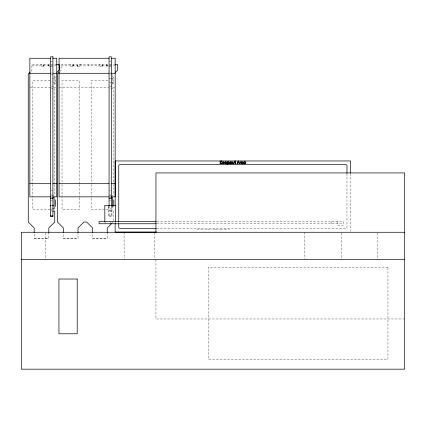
<?xml version="1.0" encoding="UTF-8"?>
<svg xmlns="http://www.w3.org/2000/svg" width="426" height="426" viewBox="0 0 426 426"><rect width="100%" height="100%" fill="white"/><g stroke="black" fill="none" stroke-linecap="round" stroke-linejoin="round"><path stroke-width="0.32" stroke-dasharray="2.13 1.6" d="M43.953 65.865L43.953 64.63L43.681 66.6L40.789 65.865M73.165 65.865L73.165 64.63L72.894 66.6L70.002 65.865M102.378 65.865L102.378 64.63L102.107 66.6L99.215 65.865M43.681 66.6L43.963 65.407L40.789 64.63M72.894 66.6L73.176 65.407L70.002 64.63M102.107 66.6L102.389 65.407L99.215 64.63M30.991 71.206L31.907 70.295L31.907 64.63L56.046 64.63M59.746 71.664L61.115 70.295L61.115 64.63L109.29 64.63M112.246 222.942L113.156 222.031M48.335 65.865L48.335 64.63L48.607 66.6L50.343 66.163M77.82 66.6L80.711 65.865L80.77 64.63L77.537 65.407L77.82 66.6L77.548 64.63L77.548 65.865M106.761 65.865L106.761 64.63L107.032 66.6L108.188 66.307M50.231 64.944L48.324 65.407L48.607 66.6M108.018 65.098L106.75 65.407L107.032 66.6M50.651 61.754L52.345 61.754M109.077 61.754L110.765 61.754M109.817 64.63L114.466 64.63M31.907 65.865L59.294 65.865M61.115 65.865L109.29 65.865M109.817 65.865L117.714 65.865M50.651 66.328L52.345 66.328M109.077 66.328L110.765 66.328M54.145 77.074L55.327 77.074L55.327 83.725L54.145 83.725M112.57 77.074L113.747 77.074L113.747 83.725L112.57 83.725M109.077 78.118L110.765 78.118M52.909 78.357L55.327 78.357M111.33 78.357L113.747 78.357M50.151 80.471L32.813 80.471L32.813 183.862M107.927 80.471L91.233 80.471L91.233 183.862M52.909 82.447L55.327 82.447M111.33 82.447L113.747 82.447M109.077 82.687L110.765 82.687M111.953 86.116L110.094 86.116L110.094 88.379M29.852 87.66L50.651 87.66M53.548 87.66L56.749 87.66M59.049 87.66L109.077 87.66M112.613 87.66L115.169 87.66M111.319 88.379L113.156 88.379L113.156 183.915M50.651 190.459L52.345 190.459M109.642 190.459L110.765 190.459M50.651 195.033L52.345 195.033M109.077 195.033L110.765 195.033M111.319 195.193L113.156 195.193L113.156 184.575M50.651 200.886L52.345 200.886M109.642 200.886L110.765 200.886M112.57 206.493L113.747 206.493L113.747 206.051M50.151 209.709L32.813 209.709L32.813 197.781M109.077 210.14L111.33 210.14M109.077 215.891L111.33 215.891M156.853 221.499L343.462 221.499L343.462 225.237L336.274 225.237M156.853 223.756L343.462 223.756M156.741 228.453L345.545 228.453A1.422 1.422 0 0 0 346.972 227.031L346.972 173.275M196.849 229.539L204.618 229.539M205.556 229.539L206.631 229.539M207.781 229.539L212.223 229.539M213.32 229.539L214.395 229.539M215.119 229.539L217.691 229.539M218.735 229.539L219.422 229.539M220.317 229.539L224.092 229.539M224.571 229.539L229.758 229.539M34.165 238.299L48.814 238.299M63.373 238.299L78.022 238.299M92.586 238.299L107.235 238.299M404.7 318.967L155.948 318.967L155.948 259.631M377.809 232.921L377.809 259.631M350.561 173.584L350.561 231.382M341.609 232.921L341.609 259.631M337.179 221.499L337.179 223.756M331.487 221.499L331.487 223.756M304.398 232.271L304.398 258.981M154.574 232.921L154.574 259.631M124.11 232.271L124.11 258.981M118.753 221.722L118.753 223.048M115.158 222.084L115.158 223.41M113.156 220.748L113.156 211.147L110.094 211.147L110.094 208.884L112.57 208.884L112.57 206.051M112.57 74.688L112.57 86.116M112.001 205.992L112.001 216.61L108.406 216.61L108.406 205.992M111.33 205.795L111.33 216.61M110.792 222.063L110.792 223.756M110.094 72.42L110.094 74.688M110.094 195.193L110.094 197.456M109.983 64.63L109.983 65.865M109.077 205.795L109.077 216.61M108.571 206.397L108.571 209.709L91.233 209.709L91.233 197.781M107.235 232.378L107.235 238.406L92.586 238.406L92.586 232.442M105.1 222.063L105.1 223.756M91.233 184.527L91.233 197.121M88.789 64.63L88.789 65.865M79.358 183.862L79.358 80.471L62.026 80.471L62.026 183.862M79.358 184.527L79.358 197.121M79.358 197.781L79.358 209.709L62.026 209.709L62.026 197.781M78.022 232.442L78.022 238.406L63.373 238.406L63.373 233.033M62.026 184.527L62.026 197.121M54.736 183.915L54.736 88.379L51.674 88.379L51.674 86.116L54.145 86.116L54.145 74.688L51.674 74.688L51.674 72.42M54.736 184.575L54.736 195.193L51.674 195.193L51.674 197.456M51.674 208.884L51.674 211.147M48.814 232.378L48.814 238.406L34.165 238.406L34.165 232.442M45.768 232.921L45.768 259.631M32.813 184.527L32.813 197.121M387.953 267.31L208.255 267.31L208.255 359.315L387.953 359.315L387.953 267.31"/><path stroke-width="0.64" d="M230.083 162.801L230.881 161.976L231.675 162.801A0.831 0.831 0 0 1 231.44 163.382L230.317 163.382M30.081 72.122L28.254 73.948L28.254 222.047L34.165 227.953L34.165 232.442M56.935 72.42L59.294 70.066L59.294 64.63L56.685 64.63M59.294 72.122L57.467 73.948L57.467 222.047L63.373 227.953L63.373 232.442M115.355 72.42L117.714 70.066L117.714 64.63L115.084 64.63M111.793 223.4L107.235 227.953L107.235 232.442M228.352 161.976L227.782 162.21A0.788 0.788 0 0 0 227.564 162.631L227.777 163.387L228.56 163.595A0.825 0.825 0 0 0 229.05 162.381A0.788 0.788 0 0 0 228.336 161.976M50.651 58.261L29.852 58.261L29.852 196.844L50.651 196.844M52.909 58.261L56.749 58.261L56.749 196.844L52.909 196.844M109.077 58.261L59.049 58.261L59.049 196.844L109.077 196.844M111.33 58.261L115.169 58.261L115.169 196.844L111.33 196.844M29.852 73.283L50.651 73.283M52.909 73.283L56.749 73.283M59.049 73.283L109.077 73.283M111.33 73.283L115.169 73.283M29.852 183.691L50.651 183.691M52.909 183.691L56.749 183.691M59.049 183.691L109.077 183.691M111.33 183.691L115.169 183.691M52.909 197.456L54.145 197.456L54.145 208.884L52.909 208.884M110.712 197.456L112.57 197.456L112.57 205.71M50.651 198.282L52.909 198.282M109.077 198.282L111.33 198.282M49.986 205.327L51.184 205.327M52.382 205.327L53.58 205.327M52.899 211.147L54.736 211.147L54.736 222.031L48.814 227.953L48.814 232.442M50.651 215.891L52.909 215.891M156.188 221.499L99.077 221.499L99.077 223.756L156.188 223.756M156.076 228.453L120.18 228.453A1.422 1.422 0 0 1 118.753 227.031L118.753 223.714M156.39 232.048L115.158 232.048L115.158 223.41M404.7 232.271L21.3 232.271L21.3 369.177L404.7 369.177L404.7 172.935L155.948 172.935L155.948 232.271M21.3 259.631L404.7 259.631M350.561 172.919L350.561 160.959L115.158 160.959L115.158 205.476M346.972 173.275L346.972 165.98A1.422 1.422 0 0 0 345.545 164.553L120.18 164.553A1.422 1.422 0 0 0 118.753 165.98L118.753 221.722M235.248 161.017L235.248 161.773L235.663 161.773L235.248 161.997L235.248 163.808L234.987 161.997L234.63 161.997L234.987 161.017M227.569 164.553L227.74 163.637A0.985 0.985 0 0 0 228.384 163.861C230.439 163.781 228.9 160.511 227.569 162.146L227.303 161.773L227.303 164.553M115.595 221.499L115.595 205.327L104.812 205.327L104.812 221.499M113.747 199.847L113.747 205.215M111.33 205.795L111.33 56.823L109.077 56.823L109.077 205.795M92.586 232.442L92.586 227.953L86.675 222.047L83.933 222.047L78.022 227.953L78.022 232.442M55.327 199.847L55.327 206.493M230.248 163.382A0.831 0.831 0 0 1 230.013 162.801M240.136 162.679L239.854 163.808L240.12 161.773C240.796 161.912 240.754 161.571 240.136 162.679M233.906 162.721C233.922 164.511 231.755 163.051 232.655 161.773L232.489 163.403L233.56 163.834A0.756 0.756 0 0 0 234.076 163.408L234.178 161.773L233.906 162.721M222.234 162.61L222.218 162.796A1.081 1.081 0 0 0 222.377 163.366L223.496 163.845A0.996 0.996 0 0 0 224.135 163.44L224.033 163.131L223.559 163.568A0.868 0.868 0 0 1 223.102 163.605L222.489 162.812L224.321 162.812L224.097 162.114L223.027 161.747L222.234 162.61M224.726 162.61L224.71 162.796A1.081 1.081 0 0 0 224.869 163.366L225.982 163.845A0.996 0.996 0 0 0 226.627 163.44L226.525 163.131L226.052 163.568A0.868 0.868 0 0 1 225.594 163.605L224.981 162.812L226.813 162.812L226.589 162.114L225.514 161.747L224.726 162.61M241.02 162.61L241.01 162.796A1.081 1.081 0 0 0 241.164 163.366L242.282 163.845A0.996 0.996 0 0 0 242.926 163.44L242.82 163.131L242.346 163.568A0.868 0.868 0 0 1 241.888 163.605L241.276 162.812L243.108 162.812L242.884 162.114L241.814 161.747L241.02 162.61M229.832 162.594L230.115 163.541A0.969 0.969 0 0 0 230.658 163.845L231.105 163.84A0.969 0.969 0 0 0 231.643 163.541C232.905 162.231 230.178 160.794 229.832 162.594M243.523 162.572L243.976 163.685L244.785 163.834L245.371 163.462L245.626 163.808L245.626 161.773L245.371 162.146L244.157 161.8L243.523 162.572M245.387 162.801L244.987 163.515A0.815 0.815 0 0 1 243.874 162.402A0.788 0.788 0 0 1 244.577 161.976L245.152 162.21A0.788 0.788 0 0 1 245.371 162.631L245.387 162.801M222.617 162.338L224.033 162.583L223.123 161.981A0.735 0.735 0 0 0 222.755 162.162L222.617 162.338M225.109 162.338L226.525 162.583L225.615 161.981A0.735 0.735 0 0 0 225.248 162.162L225.109 162.338M241.404 162.338L242.82 162.583L241.909 161.981A0.735 0.735 0 0 0 241.542 162.162L241.404 162.338M238.219 161.055L236.915 163.808L237.655 162.902L238.837 162.902L239.572 163.808L238.219 161.055M238.251 161.64L237.777 162.636L238.72 162.636L238.251 161.64M221.477 161.055L220.375 162.088L220.375 161.055L220.098 161.055L220.098 163.808L220.375 163.808L220.375 162.53L221.951 163.808L220.524 162.29L221.85 161.055L221.477 161.055M52.909 56.823L50.651 56.823L50.651 216.61L52.909 216.61L52.909 56.823M77.202 279.025L58.942 279.025L58.942 333.792L77.202 333.792L77.202 279.025"/></g></svg>
